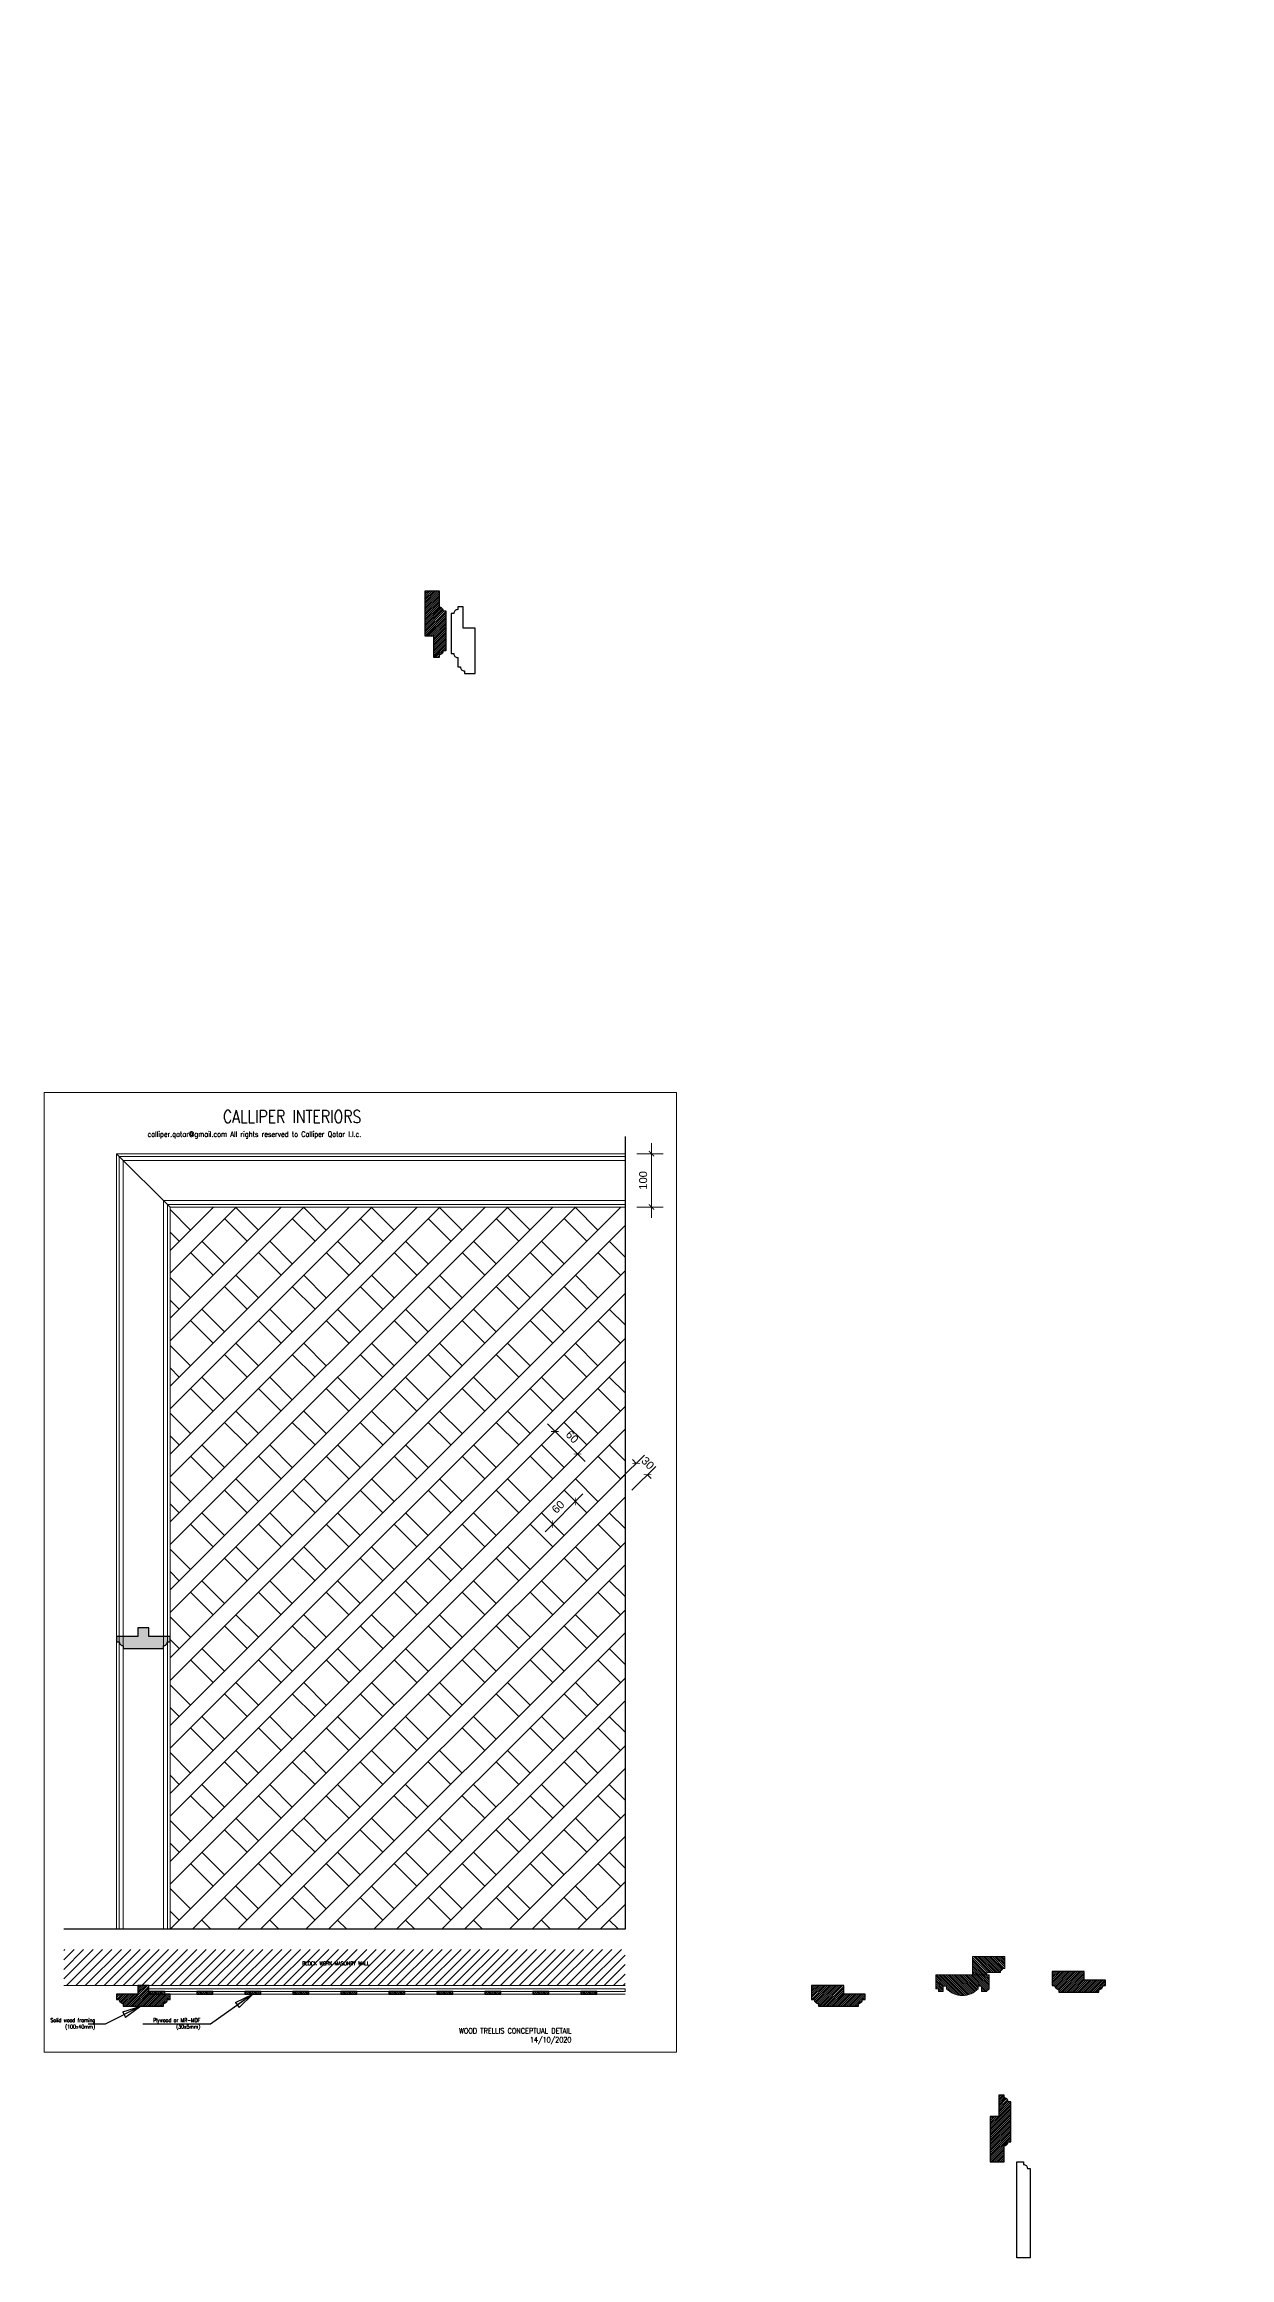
# Model space of a CAD drawing. Header units: millimetres. Extents: x -10942 to 92711, y -16583 to 30009.
# Drawn here: x 466 to 2688, y 18862 to 23012 of the extents above; entities that cross this region are included whole.
import ezdxf

# ---------------------------------------------------------------- set-up
doc = ezdxf.new("R2010")
doc.units = ezdxf.units.MM
doc.header["$LTSCALE"] = 1000
doc.header["$MEASUREMENT"] = 0
for name, pattern in [('CENTER2', [1.125, 0.75, -0.125, 0.125, -0.125]), ('DASHED', [0.75, 0.5, -0.25]), ('HIDDEN', [0.375, 0.25, -0.125])]:
    doc.linetypes.add(name, pattern=pattern)
for name, color, linetype in [('A-Hidden', 8, 'HIDDEN'), ('Layer7', 8, 'Continuous'), ('WOOD 02', 32, 'Continuous')]:
    doc.layers.add(name, color=color, linetype=linetype)
doc.layers.add('Stone-GRG', color=7, linetype='Continuous', lineweight=0, true_color=0xfff2cc)
doc.layers.add('WOOD HATCH', color=32, linetype='Continuous', lineweight=5)
doc.layers.add('Wood treillis', color=111, linetype='Continuous', lineweight=0)
doc.styles.add('f-fp-p3$0$Simplex', font='simplex.shx', dxfattribs={"width": 0.8})
doc.styles.add('ROMAND', font='sanss___.ttf')
doc.styles.add('ST9', font='romans.shx', dxfattribs={"width": 0.8})
doc.dimstyles.new('DIM', dxfattribs={"dimscale": 1000, "dimtxt": 0.015, "dimasz": 0.01, "dimexe": 0.022, "dimexo": 0.022, "dimgap": 0.008, "dimtad": 1, "dimdec": 0, "dimzin": 0, "dimdsep": 46, "dimtxsty": 'ROMAND', "dimblk1": 'ARCHTICK', "dimblk2": 'ARCHTICK', "dimsah": 1, "dimcen": 0.088, "dimdle": 0.02, "dimclrd": 256, "dimclre": 256, "dimclrt": 256, "dimadec": 0, "dimazin": 0, "dimtfac": 1, "dimtdec": 0, "dimtix": 1, "dimtofl": 0, "dimtmove": 1, "dimatfit": 3, "dimldrblk": 'CLOSED', "dimfxl": 1, "dimtolj": 1, "dimtzin": 0, "dimlwd": 0, "dimlwe": 0, "dimarcsym": 0})
doc.dimstyles.new('DIM-20', dxfattribs={"dimscale": 1000, "dimtxt": 0.044, "dimasz": 0.035, "dimexe": 0.022, "dimexo": 0.022, "dimgap": 0.022, "dimtad": 1, "dimdec": 0, "dimzin": 0, "dimdsep": 46, "dimtxsty": 'ST9', "dimblk1": 'ARCHTICK', "dimblk2": 'ARCHTICK', "dimsah": 1, "dimcen": 0.088, "dimdle": 0.04, "dimclrd": 256, "dimclre": 256, "dimclrt": 3, "dimadec": 0, "dimazin": 0, "dimtfac": 1, "dimtdec": 0, "dimtix": 1, "dimtofl": 0, "dimtmove": 1, "dimatfit": 3, "dimldrblk": 'CLOSED', "dimfxl": 1, "dimtolj": 1, "dimtzin": 0, "dimarcsym": 0})

# ---------------------------------------------------------------- blocks, each defined once
blk = doc.blocks.new('_ARCHTICK')
at = {"color": 0, "linetype": 'ByBlock', "const_width": 0.15}
blk.add_lwpolyline([(-0.5, -0.5), (0.5, 0.5)], dxfattribs=at)
blk = doc.blocks.new('_CLOSED')
at = {"color": 0, "linetype": 'ByBlock'}
for p, q in [((-1, 0.17), (0, 0)), ((-1, 0.17), (-1, -0.17)), ((0, 0), (-1, -0.17)), ((0, 0), (-1, 0))]:
    blk.add_line(p, q, dxfattribs=at)
blk = doc.blocks.new('*D285')
at = {"lineweight": 0, "transparency": 16777216}
for p, q in [((1408.9, 20425.4), (1479.6, 20354.6)), ((1424.6, 20412.8), (1407.5, 20395.7)), ((1467, 20370.3), (1449.9, 20353.2))]:
    blk.add_line(p, q, dxfattribs=at)
at = {"layer": 'Defpoints', "color": 0, "transparency": 16777216}
for p in [(1440.2, 20428.3), (1482.6, 20385.9), (1465.5, 20368.8)]:
    blk.add_point(p, dxfattribs=at)
at = {"lineweight": 0, "transparency": 16777216, "xscale": 10, "yscale": 10, "zscale": 10}
for p, rotation in [((1423.1, 20411.2), 134.999999999995), ((1465.5, 20368.8), 314.999999999995)]:
    blk.add_blockref('_ARCHTICK', p, dxfattribs=dict(at, rotation=rotation))
at = {"lineweight": 0, "transparency": 16777216, "insert": (1455.4, 20401.1), "char_height": 15, "attachment_point": 5, "rotation": 315, "style": 'ROMAND'}
blk.add_mtext('\\A1;60', dxfattribs=at)
blk = doc.blocks.new('*D284')
at = {"lineweight": 0, "transparency": 16777216}
blk.add_line((1404.8, 20223.3), (1475.5, 20294), dxfattribs=at)
at = {"layer": 'Defpoints', "color": 0, "transparency": 16777216}
for p in [(1461.4, 20279.8), (1461.4, 20279.8), (1418.9, 20237.4)]:
    blk.add_point(p, dxfattribs=at)
at = {"lineweight": 0, "transparency": 16777216, "xscale": 10, "yscale": 10, "zscale": 10}
for p, rotation in [((1461.4, 20279.8), 44.99999999998526), ((1418.9, 20237.4), 224.9999999999852)]:
    blk.add_blockref('_ARCHTICK', p, dxfattribs=dict(at, rotation=rotation))
at = {"lineweight": 0, "transparency": 16777216, "insert": (1429, 20269.7), "char_height": 15, "attachment_point": 5, "rotation": 45, "style": 'ROMAND'}
blk.add_mtext('\\A1;60', dxfattribs=at)
blk = doc.blocks.new('*D286')
at = {"lineweight": 0, "transparency": 16777216}
for p, q in [((1546.1, 20322.1), (1590.9, 20366.9)), ((1567.3, 20300.9), (1612.1, 20345.7)), ((1575.3, 20351.4), (1568.3, 20358.4)), ((1596.6, 20330.2), (1603.6, 20323.1))]:
    blk.add_line(p, q, dxfattribs=at)
at = {"layer": 'Defpoints', "color": 0, "transparency": 16777216}
for p in [(1530.6, 20306.6), (1596.6, 20330.2), (1551.8, 20285.4)]:
    blk.add_point(p, dxfattribs=at)
at = {"lineweight": 0, "transparency": 16777216, "xscale": 10, "yscale": 10, "zscale": 10}
for p, rotation in [((1575.3, 20351.4), 315), ((1596.6, 20330.2), 135)]:
    blk.add_blockref('_ARCHTICK', p, dxfattribs=dict(at, rotation=rotation))
at = {"lineweight": 0, "transparency": 16777216, "insert": (1597.1, 20351.9), "char_height": 15, "attachment_point": 5, "rotation": 315, "style": 'ROMAND'}
blk.add_mtext('\\A1;30', dxfattribs=at)
blk = doc.blocks.new('*D287')
at = {"lineweight": 0, "transparency": 16777216}
for p, q in [((1576.6, 20931.9), (1626.2, 20931.9)), ((1604.2, 20811.9), (1604.2, 20951.9)), ((1576.6, 20831.9), (1626.2, 20831.9))]:
    blk.add_line(p, q, dxfattribs=at)
at = {"layer": 'Defpoints', "color": 0, "transparency": 16777216}
for p in [(1554.6, 20931.9), (1604.2, 20931.9), (1554.6, 20831.9)]:
    blk.add_point(p, dxfattribs=at)
at = {"lineweight": 0, "transparency": 16777216, "xscale": 10, "yscale": 10, "zscale": 10}
for p, rotation in [((1604.2, 20931.9), 90), ((1604.2, 20831.9), 270)]:
    blk.add_blockref('_ARCHTICK', p, dxfattribs=dict(at, rotation=rotation))
at = {"lineweight": 0, "transparency": 16777216, "insert": (1588.4, 20881.9), "char_height": 15, "attachment_point": 5, "rotation": 90, "style": 'ROMAND'}
blk.add_mtext('\\A1;100', dxfattribs=at)

msp = doc.modelspace()

# ---------------------------------------------------------------- hatches: boundary and pattern name
at = {"layer": 'Stone-GRG', "lineweight": 0}
h = msp.add_hatch(dxfattribs=at)
h.set_pattern_fill('ANSI31', color=253, scale=20)
h.set_pattern_definition([(45, (-90649.0327, -12056.0663), (-1.76776695, 1.76776695), [])])
edge = h.paths.add_edge_path()
edge.add_line((1179.8, 21902.1), (1179.8, 21987.1))
edge.add_line((1179.8, 21987.1), (1205.9, 21987.1))
edge.add_line((1205.9, 21987.1), (1205.9, 21962.1))
edge.add_line((1205.9, 21962.1), (1205.9, 21957.1))
edge.add_arc((1205.9, 21949.6), 7.5, 0, 90, ccw=False)
edge.add_line((1213.4, 21949.6), (1218.4, 21949.6))
edge.add_line((1218.4, 21949.6), (1218.4, 21874.6))
edge.add_line((1218.4, 21874.6), (1213.4, 21874.6))
edge.add_arc((1205.9, 21874.6), 7.5, -90, 0, ccw=False)
edge.add_line((1205.9, 21867.1), (1205.9, 21862.1))
edge.add_line((1205.9, 21862.1), (1195.9, 21862.1))
edge.add_line((1195.9, 21862.1), (1195.9, 21902.1))
edge.add_line((1195.9, 21902.1), (1179.8, 21902.1))
h = msp.add_hatch(color=253, dxfattribs=at)
h.dxf.hatch_style = 1
edge = h.paths.add_edge_path()
edge.add_line((661.8, 20043.1), (641.8, 20043.1))
edge.add_line((641.8, 20043.1), (641.8, 20027))
edge.add_line((641.8, 20027), (601.8, 20027))
edge.add_line((601.8, 20027), (601.8, 20017))
edge.add_line((601.8, 20017), (606.8, 20017))
edge.add_arc((614.3, 20017), 7.5, 180, 270)
edge.add_line((614.3, 20009.5), (614.3, 20004.5))
edge.add_line((614.3, 20004.5), (689.3, 20004.5))
edge.add_line((689.3, 20004.5), (689.3, 20009.5))
edge.add_arc((689.3, 20017), 7.5, 270, 360)
edge.add_line((696.8, 20017), (701.8, 20017))
edge.add_line((701.8, 20017), (701.8, 20027))
edge.add_line((701.8, 20027), (661.8, 20027))
edge.add_line((661.8, 20027), (661.8, 20043.1))
h = msp.add_hatch(dxfattribs=at)
h.set_pattern_fill('ANSI31', color=253, scale=100)
h.set_pattern_definition([(45, (-90463.391, -11919.015), (-8.8388348, 8.8388348), [])])
h.paths.add_polyline_path([(1554.6, 19439.9), (502.8, 19439.9), (502.8, 19372.3), (1554.6, 19372.3)])
h = msp.add_hatch(dxfattribs=at)
h.set_pattern_fill('ANSI31', color=253, scale=20)
h.set_pattern_definition([(45, (-88710.2233, -11892.8051), (-1.76776695, 1.76776695), [])])
edge = h.paths.add_edge_path()
edge.add_line((2415, 19398.6), (2355, 19398.6))
edge.add_line((2355, 19398.6), (2355, 19382.5))
edge.add_line((2355, 19382.5), (2355, 19382.5))
edge.add_line((2355, 19382.5), (2355, 19372.5))
edge.add_line((2355, 19372.5), (2360, 19372.5))
edge.add_arc((2367.5, 19372.5), 7.5, 180, 270)
edge.add_line((2367.5, 19365), (2367.5, 19360))
edge.add_line((2367.5, 19360), (2442.5, 19360))
edge.add_line((2442.5, 19360), (2442.5, 19365))
edge.add_arc((2442.5, 19372.5), 7.5, 270, 360)
edge.add_line((2450, 19372.5), (2455, 19372.5))
edge.add_line((2455, 19372.5), (2455, 19382.5))
edge.add_line((2455, 19382.5), (2415, 19382.5))
edge.add_line((2415, 19382.5), (2415, 19398.6))
h = msp.add_hatch(dxfattribs=at)
h.set_pattern_fill('ANSI31', color=253, scale=20)
h.set_pattern_definition([(45, (-90463.3907, -11919.015), (-1.76776695, 1.76776695), [])])
edge = h.paths.add_edge_path()
edge.add_line((661.8, 19372.3), (641.8, 19372.3))
edge.add_line((641.8, 19372.3), (641.8, 19356.2))
edge.add_line((641.8, 19356.2), (601.8, 19356.2))
edge.add_line((601.8, 19356.2), (601.8, 19346.2))
edge.add_line((601.8, 19346.2), (606.8, 19346.2))
edge.add_arc((614.3, 19346.2), 7.5, 180, 270)
edge.add_line((614.3, 19338.7), (614.3, 19333.7))
edge.add_line((614.3, 19333.7), (689.3, 19333.7))
edge.add_line((689.3, 19333.7), (689.3, 19338.7))
edge.add_arc((689.3, 19346.2), 7.5, 270, 360)
edge.add_line((696.8, 19346.2), (701.8, 19346.2))
edge.add_line((701.8, 19346.2), (701.8, 19356.2))
edge.add_line((701.8, 19356.2), (661.8, 19356.2))
edge.add_line((661.8, 19356.2), (661.8, 19372.3))
h = msp.add_hatch(dxfattribs=at)
h.set_pattern_fill('ANSI31', color=253, scale=20, angle=90)
h.set_pattern_definition([(135, (-90463.3907, -11919.015), (-1.76776695, -1.76776695), [])])
h.paths.add_polyline_path([(661.8, 19356.2), (691.8, 19356.2), (691.8, 19361.2), (661.8, 19361.2)])
h.paths.add_polyline_path([(751.8, 19356.2), (781.8, 19356.2), (781.8, 19361.2), (751.8, 19361.2)])
h.paths.add_polyline_path([(841.8, 19356.2), (871.8, 19356.2), (871.8, 19361.2), (841.8, 19361.2)])
h.paths.add_polyline_path([(931.8, 19356.2), (961.8, 19356.2), (961.8, 19361.2), (931.8, 19361.2)])
h.paths.add_polyline_path([(1021.8, 19356.2), (1051.8, 19356.2), (1051.8, 19361.2), (1021.8, 19361.2)])
h.paths.add_polyline_path([(1471.8, 19356.2), (1501.8, 19356.2), (1501.8, 19361.2), (1471.8, 19361.2)])
h.paths.add_polyline_path([(1381.8, 19356.2), (1411.8, 19356.2), (1411.8, 19361.2), (1381.8, 19361.2)])
h.paths.add_polyline_path([(1291.8, 19356.2), (1321.8, 19356.2), (1321.8, 19361.2), (1291.8, 19361.2)])
h.paths.add_polyline_path([(1201.8, 19356.2), (1231.8, 19356.2), (1231.8, 19361.2), (1201.8, 19361.2)])
h.paths.add_polyline_path([(1111.8, 19356.2), (1141.8, 19356.2), (1141.8, 19361.2), (1111.8, 19361.2)])
h = msp.add_hatch(dxfattribs=at)
h.set_pattern_fill('ANSI31', color=253, scale=20)
h.set_pattern_definition([(45, (-89160.9879, -11919.015), (-1.76776695, 1.76776695), [])])
edge = h.paths.add_edge_path()
edge.add_line((1964.2, 19372.3), (1904.2, 19372.3))
edge.add_line((1904.2, 19372.3), (1904.2, 19356.2))
edge.add_line((1904.2, 19356.2), (1904.2, 19356.2))
edge.add_line((1904.2, 19356.2), (1904.2, 19346.2))
edge.add_line((1904.2, 19346.2), (1909.2, 19346.2))
edge.add_arc((1916.7, 19346.2), 7.5, 180, 270)
edge.add_line((1916.7, 19338.7), (1916.7, 19333.7))
edge.add_line((1916.7, 19333.7), (1991.7, 19333.7))
edge.add_line((1991.7, 19333.7), (1991.7, 19338.7))
edge.add_arc((1991.7, 19346.2), 7.5, 270, 360)
edge.add_line((1999.2, 19346.2), (2004.2, 19346.2))
edge.add_line((2004.2, 19346.2), (2004.2, 19356.2))
edge.add_line((2004.2, 19356.2), (1964.2, 19356.2))
edge.add_line((1964.2, 19356.2), (1964.2, 19372.3))
h = msp.add_hatch(dxfattribs=at)
h.set_pattern_fill('ANSI31', color=253, scale=20)
h.set_pattern_definition([(45, (-89590.1917, -11990.7798), (-1.76776695, 1.76776695), [])])
edge = h.paths.add_edge_path()
edge.add_line((2238.6, 19127.1), (2238.6, 19042.1))
edge.add_line((2238.6, 19042.1), (2264.7, 19042.1))
edge.add_line((2264.7, 19042.1), (2264.7, 19067.1))
edge.add_line((2264.7, 19067.1), (2264.7, 19072.1))
edge.add_arc((2264.7, 19079.6), 7.5, 270, 360)
edge.add_line((2272.2, 19079.6), (2277.2, 19079.6))
edge.add_line((2277.2, 19079.6), (2277.2, 19154.6))
edge.add_line((2277.2, 19154.6), (2272.2, 19154.6))
edge.add_arc((2264.7, 19154.6), 7.5, 360, 450)
edge.add_line((2264.7, 19162.1), (2264.7, 19167.1))
edge.add_line((2264.7, 19167.1), (2254.7, 19167.1))
edge.add_line((2254.7, 19167.1), (2254.7, 19127.1))
edge.add_line((2254.7, 19127.1), (2238.6, 19127.1))
at = {"layer": 'WOOD HATCH', "lineweight": 0}
h = msp.add_hatch(dxfattribs=at)
h.set_pattern_fill('ANSI31', color=256, scale=20)
h.set_pattern_definition([(135, (45567.3986, 11973.8636), (1.76776695, 1.76776695), [])])
edge = h.paths.add_edge_path()
edge.add_line((2232.7, 19396.6), (2257.9, 19396.6))
edge.add_line((2257.9, 19396.6), (2257.9, 19400.6))
edge.add_arc((2258.3, 19404.2), 3.63, 263.9072, 365.9049)
edge.add_line((2261.9, 19404.6), (2265.9, 19404.6))
edge.add_line((2265.9, 19404.6), (2265.9, 19426.6))
edge.add_line((2265.9, 19426.6), (2205.9, 19426.6))
edge.add_line((2205.9, 19426.6), (2205.9, 19392.5))
edge.add_line((2205.9, 19392.5), (2232.7, 19392.5))
edge.add_line((2232.7, 19392.5), (2232.7, 19396.6))
h = msp.add_hatch(dxfattribs=at)
h.set_pattern_fill('ANSI31', color=256, scale=20)
h.set_pattern_definition([(315, (-18045.9185, 9559.7635), (-1.76776695, -1.76776695), [])])
edge = h.paths.add_edge_path()
edge.add_line((2136.7, 19366.4), (2141.7, 19366.4))
edge.add_line((2141.7, 19366.4), (2141.7, 19361.4))
edge.add_line((2141.7, 19361.4), (2150.7, 19361.4))
edge.add_line((2150.7, 19361.4), (2150.7, 19371.4))
edge.add_line((2150.7, 19371.4), (2157, 19371.4))
edge.add_line((2157, 19371.4), (2157, 19366.4))
edge.add_arc((2186.8, 19395), 41.3, 223.786, 269.7858)
edge.add_arc((2186.5, 19395), 41.3, 270.2142, 316.214)
edge.add_line((2216.4, 19366.4), (2216.4, 19371.4))
edge.add_line((2216.4, 19371.4), (2222.7, 19371.4))
edge.add_line((2222.7, 19371.4), (2222.7, 19361.4))
edge.add_line((2222.7, 19361.4), (2232.7, 19361.4))
edge.add_arc((2237.9, 19360.2), 5.31, 102.7969, 167.2241, ccw=False)
edge.add_line((2236.7, 19365.4), (2236.7, 19392.5))
edge.add_line((2236.7, 19392.5), (2136.7, 19392.5))
edge.add_line((2136.7, 19392.5), (2136.7, 19366.4))

# ---------------------------------------------------------------- linework, layer by layer
at = {"layer": 'A-Hidden', "linetype": 'DASHED', "lineweight": 0, "ltscale": 10}
for p, q in [((15334.4, 23012.1, 0), (2054.3, 23012.1, 0)), ((15334.4, 22162.6, 0), (2054.3, 22162.6, 0)), ((15334.4, 18862.1, 0), (2054.3, 18862.1, 0))]:
    msp.add_line(p, q, dxfattribs=at)
at = {"layer": 'Layer7', "linetype": 'CENTER2', "ltscale": 500}
msp.add_lwpolyline([(1554.6, 20964.1), (1554.6, 19477.8), (502.8, 19477.8)], dxfattribs=at)
at = {"layer": 'Stone-GRG', "color": 253, "lineweight": 0}
msp.add_line((701.8, 20831.9), (601.8, 20931.9), dxfattribs=at)
at = {"layer": 'Stone-GRG', "color": 0, "lineweight": 0}
for p, q in [((701.8, 19987), (1546.7, 20831.9)), ((701.8, 20496.1), (1037.6, 20831.9)), ((701.8, 20453.6), (1080, 20831.9)), ((701.8, 20368.8), (1164.9, 20831.9)), ((701.8, 20326.4), (1207.3, 20831.9)), ((701.8, 20241.5), (1292.2, 20831.9)), ((701.8, 20199.1), (1334.6, 20831.9)), ((701.8, 20114.2), (1419.4, 20831.9)), ((701.8, 20071.8), (1461.9, 20831.9)), ((701.8, 20750.6), (783, 20831.9)), ((701.8, 20708.2), (825.5, 20831.9)), ((701.8, 20623.4), (910.3, 20831.9)), ((701.8, 20580.9), (952.7, 20831.9)), ((740.1, 20788.9), (701.8, 20827.2)), ((701.8, 19944.5), (1554.6, 20797.3)), ((782.6, 20831.4), (782.1, 20831.9)), ((846.2, 20767.7), (803.8, 20810.2)), ((867.4, 20788.9), (824.5, 20831.9)), ((909.8, 20831.4), (909.3, 20831.9)), ((973.5, 20767.7), (931, 20810.2)), ((994.7, 20788.9), (951.8, 20831.9)), ((1037.1, 20831.4), (1036.6, 20831.9)), ((1100.7, 20767.7), (1058.3, 20810.2)), ((1122, 20788.9), (1079, 20831.9)), ((1164.4, 20831.4), (1163.9, 20831.9)), ((1228, 20767.7), (1185.6, 20810.2)), ((1249.2, 20788.9), (1206.3, 20831.9)), ((1291.7, 20831.4), (1291.2, 20831.9)), ((1355.3, 20767.7), (1312.9, 20810.2)), ((1376.5, 20788.9), (1333.6, 20831.9)), ((1418.9, 20831.4), (1418.5, 20831.9)), ((1482.6, 20767.7), (1440.2, 20810.2)), ((1503.8, 20788.9), (1460.9, 20831.9)), ((718.9, 20767.7), (701.8, 20784.8)), ((803.8, 20725.3), (761.3, 20767.7)), ((931, 20725.3), (888.6, 20767.7)), ((1058.3, 20725.3), (1015.9, 20767.7)), ((1185.6, 20725.3), (1143.2, 20767.7)), ((1312.9, 20725.3), (1270.5, 20767.7)), ((1440.2, 20725.3), (1397.7, 20767.7)), ((1554.6, 20738.1), (1525, 20767.7)), ((701.8, 19859.7), (1554.6, 20712.5)), ((782.6, 20704.1), (740.1, 20746.5)), ((909.8, 20704.1), (867.4, 20746.5)), ((1037.1, 20704.1), (994.7, 20746.5)), ((1164.4, 20704.1), (1122, 20746.5)), ((1291.7, 20704.1), (1249.2, 20746.5)), ((1418.9, 20704.1), (1376.5, 20746.5)), ((1546.2, 20704.1), (1503.8, 20746.5)), ((740.1, 20661.7), (701.8, 20700)), ((701.8, 19817.3), (1554.6, 20670)), ((846.2, 20640.4), (803.8, 20682.9)), ((867.4, 20661.7), (825, 20704.1)), ((973.5, 20640.4), (931, 20682.9)), ((994.7, 20661.7), (952.3, 20704.1)), ((1100.7, 20640.4), (1058.3, 20682.9)), ((1122, 20661.7), (1079.5, 20704.1)), ((1228, 20640.4), (1185.6, 20682.9)), ((1249.2, 20661.7), (1206.8, 20704.1)), ((1355.3, 20640.4), (1312.9, 20682.9)), ((1376.5, 20661.7), (1334.1, 20704.1)), ((1482.6, 20640.4), (1440.2, 20682.9)), ((1503.8, 20661.7), (1461.4, 20704.1)), ((718.9, 20640.4), (701.8, 20657.5)), ((803.8, 20598), (761.3, 20640.4)), ((931, 20598), (888.6, 20640.4)), ((1058.3, 20598), (1015.9, 20640.4)), ((1185.6, 20598), (1143.2, 20640.4)), ((1312.9, 20598), (1270.5, 20640.4)), ((1440.2, 20598), (1397.7, 20640.4)), ((1554.6, 20610.9), (1525, 20640.4)), ((701.8, 19732.4), (1554.6, 20585.2)), ((782.6, 20576.8), (740.1, 20619.2)), ((909.8, 20576.8), (867.4, 20619.2)), ((1037.1, 20576.8), (994.7, 20619.2)), ((1164.4, 20576.8), (1122, 20619.2)), ((1291.7, 20576.8), (1249.2, 20619.2)), ((1418.9, 20576.8), (1376.5, 20619.2)), ((1546.2, 20576.8), (1503.8, 20619.2)), ((740.1, 20534.4), (701.8, 20572.7)), ((701.8, 19690), (1554.6, 20542.8)), ((846.2, 20513.2), (803.8, 20555.6)), ((867.4, 20534.4), (825, 20576.8)), ((973.5, 20513.2), (931, 20555.6)), ((994.7, 20534.4), (952.3, 20576.8)), ((1100.7, 20513.2), (1058.3, 20555.6)), ((1122, 20534.4), (1079.5, 20576.8)), ((1228, 20513.2), (1185.6, 20555.6)), ((1249.2, 20534.4), (1206.8, 20576.8)), ((1355.3, 20513.2), (1312.9, 20555.6)), ((1376.5, 20534.4), (1334.1, 20576.8)), ((1482.6, 20513.2), (1440.2, 20555.6)), ((1503.8, 20534.4), (1461.4, 20576.8)), ((718.9, 20513.2), (701.8, 20530.3)), ((803.8, 20470.7), (761.3, 20513.2)), ((931, 20470.7), (888.6, 20513.2)), ((1058.3, 20470.7), (1015.9, 20513.2)), ((1185.6, 20470.7), (1143.2, 20513.2)), ((1312.9, 20470.7), (1270.5, 20513.2)), ((1440.2, 20470.7), (1397.7, 20513.2)), ((1554.6, 20483.6), (1525, 20513.2)), ((782.6, 20449.5), (740.1, 20492)), ((909.8, 20449.5), (867.4, 20492)), ((1037.1, 20449.5), (994.7, 20492)), ((1164.4, 20449.5), (1122, 20492)), ((1291.7, 20449.5), (1249.2, 20492)), ((1418.9, 20449.5), (1376.5, 20492)), ((1546.2, 20449.5), (1503.8, 20492)), ((701.8, 19605.1), (1554.6, 20457.9)), ((740.1, 20407.1), (701.8, 20445.4)), ((846.2, 20385.9), (803.8, 20428.3)), ((867.4, 20407.1), (825, 20449.5)), ((973.5, 20385.9), (931, 20428.3)), ((994.7, 20407.1), (952.3, 20449.5)), ((1100.7, 20385.9), (1058.3, 20428.3)), ((1122, 20407.1), (1079.5, 20449.5)), ((1228, 20385.9), (1185.6, 20428.3)), ((1249.2, 20407.1), (1206.8, 20449.5)), ((1355.3, 20385.9), (1312.9, 20428.3)), ((1376.5, 20407.1), (1334.1, 20449.5)), ((1482.6, 20385.9), (1440.2, 20428.3)), ((1503.8, 20407.1), (1461.4, 20449.5)), ((701.8, 19562.7), (1554.6, 20415.5)), ((718.9, 20385.9), (701.8, 20403)), ((803.8, 20343.5), (761.3, 20385.9)), ((931, 20343.5), (888.6, 20385.9)), ((1058.3, 20343.5), (1015.9, 20385.9)), ((1185.6, 20343.5), (1143.2, 20385.9)), ((1312.9, 20343.5), (1270.5, 20385.9)), ((1440.2, 20343.5), (1397.7, 20385.9)), ((1554.6, 20356.3), (1525, 20385.9)), ((782.6, 20322.2), (740.1, 20364.7)), ((909.8, 20322.2), (867.4, 20364.7)), ((1037.1, 20322.2), (994.7, 20364.7)), ((1164.4, 20322.2), (1122, 20364.7)), ((1291.7, 20322.2), (1249.2, 20364.7)), ((1418.9, 20322.2), (1376.5, 20364.7)), ((1546.2, 20322.2), (1503.8, 20364.7)), ((701.8, 19477.8), (1554.6, 20330.6)), ((740.1, 20279.8), (701.8, 20318.1)), ((846.2, 20258.6), (803.8, 20301)), ((867.4, 20279.8), (825, 20322.2)), ((973.5, 20258.6), (931, 20301)), ((994.7, 20279.8), (952.3, 20322.2)), ((1100.7, 20258.6), (1058.3, 20301)), ((1122, 20279.8), (1079.5, 20322.2)), ((1228, 20258.6), (1185.6, 20301)), ((1249.2, 20279.8), (1206.8, 20322.2)), ((1355.3, 20258.6), (1312.9, 20301)), ((1376.5, 20279.8), (1334.1, 20322.2)), ((1482.6, 20258.6), (1440.2, 20301)), ((1503.8, 20279.8), (1461.4, 20322.2)), ((718.9, 20258.6), (701.8, 20275.7)), ((744.2, 19477.8), (1554.6, 20288.2)), ((803.8, 20216.2), (761.3, 20258.6)), ((931, 20216.2), (888.6, 20258.6)), ((1058.3, 20216.2), (1015.9, 20258.6)), ((1185.6, 20216.2), (1143.2, 20258.6)), ((1312.9, 20216.2), (1270.5, 20258.6)), ((1440.2, 20216.2), (1397.7, 20258.6)), ((1554.6, 20229), (1525, 20258.6)), ((782.6, 20195), (740.1, 20237.4)), ((909.8, 20195), (867.4, 20237.4)), ((1037.1, 20195), (994.7, 20237.4)), ((1164.4, 20195), (1122, 20237.4)), ((1291.7, 20195), (1249.2, 20237.4)), ((1418.9, 20195), (1376.5, 20237.4)), ((1546.2, 20195), (1503.8, 20237.4)), ((740.1, 20152.5), (701.8, 20190.8)), ((846.2, 20131.3), (803.8, 20173.8)), ((867.4, 20152.5), (825, 20195)), ((829.1, 19477.8), (1554.6, 20203.3)), ((973.5, 20131.3), (931, 20173.8)), ((994.7, 20152.5), (952.3, 20195)), ((1100.7, 20131.3), (1058.3, 20173.8)), ((1122, 20152.5), (1079.5, 20195)), ((1228, 20131.3), (1185.6, 20173.8)), ((1249.2, 20152.5), (1206.8, 20195)), ((1355.3, 20131.3), (1312.9, 20173.8)), ((1376.5, 20152.5), (1334.1, 20195)), ((1482.6, 20131.3), (1440.2, 20173.8)), ((1503.8, 20152.5), (1461.4, 20195)), ((718.9, 20131.3), (701.8, 20148.4)), ((803.8, 20088.9), (761.3, 20131.3)), ((871.5, 19477.8), (1554.6, 20160.9)), ((931, 20088.9), (888.6, 20131.3)), ((1058.3, 20088.9), (1015.9, 20131.3)), ((1185.6, 20088.9), (1143.2, 20131.3)), ((1312.9, 20088.9), (1270.5, 20131.3)), ((1440.2, 20088.9), (1397.7, 20131.3)), ((1554.6, 20101.7), (1525, 20131.3)), ((782.6, 20067.7), (740.1, 20110.1)), ((909.8, 20067.7), (867.4, 20110.1)), ((1037.1, 20067.7), (994.7, 20110.1)), ((1164.4, 20067.7), (1122, 20110.1)), ((1291.7, 20067.7), (1249.2, 20110.1)), ((1418.9, 20067.7), (1376.5, 20110.1)), ((1546.2, 20067.7), (1503.8, 20110.1)), ((740.1, 20025.3), (701.8, 20063.6)), ((846.2, 20004.1), (803.8, 20046.5)), ((867.4, 20025.3), (825, 20067.7)), ((973.5, 20004.1), (931, 20046.5)), ((994.7, 20025.3), (952.3, 20067.7)), ((956.4, 19477.8), (1554.6, 20076.1)), ((1100.7, 20004.1), (1058.3, 20046.5)), ((1122, 20025.3), (1079.5, 20067.7)), ((1228, 20004.1), (1185.6, 20046.5)), ((1249.2, 20025.3), (1206.8, 20067.7)), ((1355.3, 20004.1), (1312.9, 20046.5)), ((1376.5, 20025.3), (1334.1, 20067.7)), ((1482.6, 20004.1), (1440.2, 20046.5)), ((1503.8, 20025.3), (1461.4, 20067.7)), ((718.9, 20004.1), (701.8, 20021.1)), ((803.8, 19961.6), (761.3, 20004.1)), ((931, 19961.6), (888.6, 20004.1)), ((998.8, 19477.8), (1554.6, 20033.6)), ((1058.3, 19961.6), (1015.9, 20004.1)), ((1185.6, 19961.6), (1143.2, 20004.1)), ((1312.9, 19961.6), (1270.5, 20004.1)), ((1440.2, 19961.6), (1397.7, 20004.1)), ((1554.6, 19974.5), (1525, 20004.1)), ((782.6, 19940.4), (740.1, 19982.8)), ((909.8, 19940.4), (867.4, 19982.8)), ((1037.1, 19940.4), (994.7, 19982.8)), ((1164.4, 19940.4), (1122, 19982.8)), ((1291.7, 19940.4), (1249.2, 19982.8)), ((1418.9, 19940.4), (1376.5, 19982.8)), ((1546.2, 19940.4), (1503.8, 19982.8)), ((740.1, 19898), (701.8, 19936.3)), ((867.4, 19898), (825, 19940.4)), ((994.7, 19898), (952.3, 19940.4)), ((1122, 19898), (1079.5, 19940.4)), ((1083.7, 19477.8), (1554.6, 19948.8)), ((1249.2, 19898), (1206.8, 19940.4)), ((1376.5, 19898), (1334.1, 19940.4)), ((1503.8, 19898), (1461.4, 19940.4)), ((718.9, 19876.8), (701.8, 19893.9)), ((846.2, 19876.8), (803.8, 19919.2)), ((973.5, 19876.8), (931, 19919.2)), ((1100.7, 19876.8), (1058.3, 19919.2)), ((1126.1, 19477.8), (1554.6, 19906.4)), ((1228, 19876.8), (1185.6, 19919.2)), ((1355.3, 19876.8), (1312.9, 19919.2)), ((1482.6, 19876.8), (1440.2, 19919.2)), ((782.6, 19813.1), (740.1, 19855.6)), ((803.8, 19834.3), (761.3, 19876.8)), ((909.8, 19813.1), (867.4, 19855.6)), ((931, 19834.3), (888.6, 19876.8)), ((1037.1, 19813.1), (994.7, 19855.6)), ((1058.3, 19834.3), (1015.9, 19876.8)), ((1164.4, 19813.1), (1122, 19855.6)), ((1185.6, 19834.3), (1143.2, 19876.8)), ((1291.7, 19813.1), (1249.2, 19855.6)), ((1312.9, 19834.3), (1270.5, 19876.8)), ((1418.9, 19813.1), (1376.5, 19855.6)), ((1440.2, 19834.3), (1397.7, 19876.8)), ((1546.2, 19813.1), (1503.8, 19855.6)), ((1554.6, 19847.2), (1525, 19876.8)), ((740.1, 19770.7), (701.8, 19809)), ((867.4, 19770.7), (825, 19813.1)), ((994.7, 19770.7), (952.3, 19813.1)), ((1122, 19770.7), (1079.5, 19813.1)), ((1249.2, 19770.7), (1206.8, 19813.1)), ((1210.9, 19477.8), (1554.6, 19821.5)), ((1376.5, 19770.7), (1334.1, 19813.1)), ((1503.8, 19770.7), (1461.4, 19813.1)), ((718.9, 19749.5), (701.8, 19766.6)), ((846.2, 19749.5), (803.8, 19791.9)), ((973.5, 19749.5), (931, 19791.9)), ((1100.7, 19749.5), (1058.3, 19791.9)), ((1228, 19749.5), (1185.6, 19791.9)), ((1253.4, 19477.8), (1554.6, 19779.1)), ((1355.3, 19749.5), (1312.9, 19791.9)), ((1482.6, 19749.5), (1440.2, 19791.9)), ((782.6, 19685.9), (740.1, 19728.3)), ((803.8, 19707.1), (761.3, 19749.5)), ((909.8, 19685.9), (867.4, 19728.3)), ((931, 19707.1), (888.6, 19749.5)), ((1037.1, 19685.9), (994.7, 19728.3)), ((1058.3, 19707.1), (1015.9, 19749.5)), ((1164.4, 19685.9), (1122, 19728.3)), ((1185.6, 19707.1), (1143.2, 19749.5)), ((1291.7, 19685.9), (1249.2, 19728.3)), ((1312.9, 19707.1), (1270.5, 19749.5)), ((1418.9, 19685.9), (1376.5, 19728.3)), ((1440.2, 19707.1), (1397.7, 19749.5)), ((1546.2, 19685.9), (1503.8, 19728.3)), ((1554.6, 19719.9), (1525, 19749.5)), ((740.1, 19643.4), (701.8, 19681.7)), ((867.4, 19643.4), (825, 19685.9)), ((994.7, 19643.4), (952.3, 19685.9)), ((1122, 19643.4), (1079.5, 19685.9)), ((1249.2, 19643.4), (1206.8, 19685.9)), ((1376.5, 19643.4), (1334.1, 19685.9)), ((1338.2, 19477.8), (1554.6, 19694.2)), ((1503.8, 19643.4), (1461.4, 19685.9)), ((718.9, 19622.2), (701.8, 19639.3)), ((846.2, 19622.2), (803.8, 19664.6)), ((973.5, 19622.2), (931, 19664.6)), ((1100.7, 19622.2), (1058.3, 19664.6)), ((1228, 19622.2), (1185.6, 19664.6)), ((1355.3, 19622.2), (1312.9, 19664.6)), ((1380.6, 19477.8), (1554.6, 19651.8)), ((1482.6, 19622.2), (1440.2, 19664.6)), ((782.6, 19558.6), (740.1, 19601)), ((803.8, 19579.8), (761.3, 19622.2)), ((909.8, 19558.6), (867.4, 19601)), ((931, 19579.8), (888.6, 19622.2)), ((1037.1, 19558.6), (994.7, 19601)), ((1058.3, 19579.8), (1015.9, 19622.2)), ((1164.4, 19558.6), (1122, 19601)), ((1185.6, 19579.8), (1143.2, 19622.2)), ((1291.7, 19558.6), (1249.2, 19601)), ((1312.9, 19579.8), (1270.5, 19622.2)), ((1418.9, 19558.6), (1376.5, 19601)), ((1440.2, 19579.8), (1397.7, 19622.2)), ((1546.2, 19558.6), (1503.8, 19601)), ((1554.6, 19592.6), (1525, 19622.2)), ((740.1, 19516.1), (701.8, 19554.5)), ((867.4, 19516.1), (825, 19558.6)), ((994.7, 19516.1), (952.3, 19558.6)), ((1122, 19516.1), (1079.5, 19558.6)), ((1249.2, 19516.1), (1206.8, 19558.6)), ((1376.5, 19516.1), (1334.1, 19558.6)), ((1503.8, 19516.1), (1461.4, 19558.6)), ((1465.5, 19477.8), (1554.6, 19567)), ((718.9, 19494.9), (701.8, 19512)), ((846.2, 19494.9), (803.8, 19537.4)), ((973.5, 19494.9), (931, 19537.4)), ((1100.7, 19494.9), (1058.3, 19537.4)), ((1228, 19494.9), (1185.6, 19537.4)), ((1355.3, 19494.9), (1312.9, 19537.4)), ((1482.6, 19494.9), (1440.2, 19537.4)), ((1507.9, 19477.8), (1554.6, 19524.5)), ((778.4, 19477.8), (761.3, 19494.9)), ((905.7, 19477.8), (888.6, 19494.9)), ((1033, 19477.8), (1015.9, 19494.9)), ((1160.3, 19477.8), (1143.2, 19494.9)), ((1287.5, 19477.8), (1270.5, 19494.9)), ((1414.8, 19477.8), (1397.7, 19494.9)), ((1542.1, 19477.8), (1525, 19494.9)), ((502.8, 19372.3), (1554.6, 19372.3))]:
    msp.add_line(p, q, dxfattribs=at)
at = {"layer": 'Stone-GRG', "color": 8, "lineweight": 0}
msp.add_line((691.8, 19356.2), (1554.6, 19356.2), dxfattribs=at)
at = {"layer": 'Stone-GRG', "color": 0, "lineweight": 0}
for points in [[(466.2, 21046.9), (1650.7, 21046.9), (1650.7, 19247.4), (466.2, 19247.4)], [(661.8, 19361.2), (1554.6, 19361.2), (1554.6, 19366.2), (661.8, 19366.2)]]:
    msp.add_lwpolyline(points, close=True, dxfattribs=at)
at = {"layer": 'WOOD 02', "lineweight": 0, "elevation": 0}
msp.add_lwpolyline([(2136.7, 19366.4), (2141.7, 19366.4), (2141.7, 19361.4), (2150.7, 19361.4), (2150.7, 19371.4), (2157, 19371.4), (2157, 19366.4, 0.203451), (2186.7, 19353.6, 0.203451), (2216.4, 19366.4), (2216.4, 19371.4), (2222.7, 19371.4), (2222.7, 19361.4), (2232.7, 19361.4, -0.288763), (2236.7, 19365.4), (2236.7, 19392.5), (2186.7, 19392.5), (2136.7, 19392.5), (2136.7, 19366.4)], format="xyb", close=True, dxfattribs=at)
at = {"layer": 'WOOD HATCH', "lineweight": 0, "elevation": 0}
msp.add_lwpolyline([(2232.7, 19396.6), (2257.9, 19396.6), (2257.9, 19400.6, 0.476963), (2261.9, 19404.6), (2261.9, 19404.6), (2265.9, 19404.6), (2265.9, 19426.6), (2205.9, 19426.6), (2205.9, 19426.6), (2205.9, 19392.5), (2232.7, 19392.5), (2232.7, 19396.6)], format="xyb", dxfattribs=at)
at = {"layer": 'Wood treillis', "color": 0, "lineweight": -2, "elevation": 0}
for points in [[(1179.8, 21902.1), (1179.8, 21987.1), (1205.9, 21987.1), (1205.9, 21962.1), (1205.9, 21962.1), (1205.9, 21957.1, -0.414214), (1213.4, 21949.6), (1218.4, 21949.6), (1218.4, 21874.6), (1213.4, 21874.6, -0.414214), (1205.9, 21867.1), (1205.9, 21862.1), (1195.9, 21862.1), (1195.9, 21902.1), (1179.8, 21902.1)], [(1273.4, 21917.1), (1250.9, 21917.1), (1250.9, 21957.1), (1240.9, 21957.1), (1240.9, 21952.1, 0.414214), (1233.4, 21944.6), (1228.4, 21944.6), (1228.4, 21869.6), (1233.4, 21869.6, 0.414214), (1240.9, 21862.1), (1240.9, 21857.1), (1240.9, 21857.1), (1240.9, 21844.6), (1245.9, 21844.6, 0.414214), (1253.4, 21837.1), (1253.4, 21832.1), (1273.4, 21832.1), (1273.4, 21917.1)], [(2415, 19398.6), (2355, 19398.6), (2355, 19382.5), (2355, 19382.5), (2355, 19372.5), (2360, 19372.5, 0.414214), (2367.5, 19365), (2367.5, 19360), (2442.5, 19360), (2442.5, 19365, 0.414214), (2450, 19372.5), (2455, 19372.5), (2455, 19382.5), (2415, 19382.5), (2415, 19398.6)], [(2238.6, 19127.1), (2238.6, 19042.1), (2264.7, 19042.1), (2264.7, 19067.1), (2264.7, 19067.1), (2264.7, 19072.1, 0.414214), (2272.2, 19079.6), (2277.2, 19079.6), (2277.2, 19154.6), (2272.2, 19154.6, 0.414214), (2264.7, 19162.1), (2264.7, 19167.1), (2254.7, 19167.1), (2254.7, 19127.1), (2238.6, 19127.1)]]:
    msp.add_lwpolyline(points, format="xyb", dxfattribs=at)
at = {"layer": 'Wood treillis', "color": 0, "lineweight": 0}
for points in [[(1554.6, 20931.9), (601.8, 20931.9), (601.8, 19477.8)], [(1554.6, 20926.9), (606.8, 20926.9), (606.8, 19477.8)], [(1554.6, 20919.4), (614.3, 20919.4), (614.3, 19477.8)], [(1554.6, 20844.4), (689.3, 20844.4), (689.3, 19477.8)], [(1554.6, 20836.9), (696.8, 20836.9), (696.8, 19477.8)], [(1554.6, 20831.9), (701.8, 20831.9), (701.8, 19477.8)]]:
    msp.add_lwpolyline(points, dxfattribs=at)
at = {"layer": 'Wood treillis', "color": 0, "lineweight": -2}
for points in [[(661.8, 20043.1), (641.8, 20043.1), (641.8, 20027), (601.8, 20027), (601.8, 20017), (606.8, 20017, 0.414214), (614.3, 20009.5), (614.3, 20004.5), (689.3, 20004.5), (689.3, 20009.5, 0.414214), (696.8, 20017), (701.8, 20017), (701.8, 20027), (661.8, 20027), (661.8, 20043.1)], [(661.8, 19372.3), (641.8, 19372.3), (641.8, 19356.2), (601.8, 19356.2), (601.8, 19346.2), (606.8, 19346.2, 0.414214), (614.3, 19338.7), (614.3, 19333.7), (689.3, 19333.7), (689.3, 19338.7, 0.414214), (696.8, 19346.2), (701.8, 19346.2), (701.8, 19356.2), (661.8, 19356.2), (661.8, 19372.3)], [(1964.2, 19372.3), (1904.2, 19372.3), (1904.2, 19356.2), (1904.2, 19356.2), (1904.2, 19346.2), (1909.2, 19346.2, 0.414214), (1916.7, 19338.7), (1916.7, 19333.7), (1991.7, 19333.7), (1991.7, 19338.7, 0.414214), (1999.2, 19346.2), (2004.2, 19346.2), (2004.2, 19356.2), (1964.2, 19356.2), (1964.2, 19372.3)]]:
    msp.add_lwpolyline(points, format="xyb", dxfattribs=at)
for points in [[(661.8, 19356.2), (691.8, 19356.2), (691.8, 19361.2), (661.8, 19361.2)], [(751.8, 19356.2), (781.8, 19356.2), (781.8, 19361.2), (751.8, 19361.2)], [(841.8, 19356.2), (871.8, 19356.2), (871.8, 19361.2), (841.8, 19361.2)], [(931.8, 19356.2), (961.8, 19356.2), (961.8, 19361.2), (931.8, 19361.2)], [(1021.8, 19356.2), (1051.8, 19356.2), (1051.8, 19361.2), (1021.8, 19361.2)], [(1111.8, 19356.2), (1141.8, 19356.2), (1141.8, 19361.2), (1111.8, 19361.2)], [(1201.8, 19356.2), (1231.8, 19356.2), (1231.8, 19361.2), (1201.8, 19361.2)], [(1291.8, 19356.2), (1321.8, 19356.2), (1321.8, 19361.2), (1291.8, 19361.2)], [(1381.8, 19356.2), (1411.8, 19356.2), (1411.8, 19361.2), (1381.8, 19361.2)], [(1471.8, 19356.2), (1501.8, 19356.2), (1501.8, 19361.2), (1471.8, 19361.2)]]:
    msp.add_lwpolyline(points, close=True, dxfattribs=at)
at = {"layer": 'Wood treillis', "color": 0, "lineweight": -2, "elevation": 0}
msp.add_lwpolyline([(2288.4, 18862.1), (2288.4, 19042.1), (2293.4, 19042.1), (2293.4, 19042.1), (2300.9, 19042.1), (2300.9, 19037.1, -0.414214), (2308.4, 19029.6), (2313.4, 19029.6), (2313.4, 18862.1)], format="xyb", close=True, dxfattribs=at)

# ---------------------------------------------------------------- texts
at = {"color": 0, "lineweight": 0, "attachment_point": 6}
for s, insert, char_height, style in [('CALLIPER INTERIORS\\P{\\H0.41667x;calliper.qatar@gmail.com All rights reserved to Calliper Qatar l.l.c.}', (1060.2, 20986.9), 24, 'f-fp-p3$0$Simplex'), ('BLOCK WORK MASONRY WALL', (1075.3, 19413.9), 7.2, 'ST9'), ('Solid wood framing\\P(100x40mm)', (561.4, 19300.1), 7.2, 'ST9'), ('Plywood or MR-MDF \\P(30x5mm)', (758.5, 19300.1), 7.2, 'ST9'), ('{\\H0.41667x;WOOD TRELLIS CONCEPTUAL DETAIL\\P14/10/2020}', (1454, 19277.5), 24, 'f-fp-p3$0$Simplex')]:
    msp.add_mtext(s, dxfattribs=dict(at, insert=insert, char_height=char_height, style=style))

# ---------------------------------------------------------------- dimensions: what is measured, and where the dimension line sits
at = {"color": 0, "lineweight": 0}
for p1, p2, distance, picture, middle in [((1554.6, 20831.9), (1554.6, 20931.9), -49.6, '*D287', (1588.4, 20881.9)), ((1440.2, 20428.3), (1482.6, 20385.9), -24.2, '*D285', (1455.4, 20401.1)), ((1530.6, 20306.6), (1551.8, 20285.4), 63.3, '*D286', (1597.1, 20351.9)), ((1418.9, 20237.4), (1461.4, 20279.8), 0, '*D284', (1429, 20269.7))]:
    dim = msp.add_aligned_dim(p1=p1, p2=p2, distance=distance, dimstyle='DIM', dxfattribs=at)
    dim.commit()
    dim.dimension.update_dxf_attribs({"geometry": picture, "text_midpoint": middle})

# ---------------------------------------------------------------- leaders
at = {"color": 0, "lineweight": 0, "annotation_type": 0, "has_hookline": 1, "hookline_direction": 1, "text_width": 89.7}
msp.add_leader([(856.8, 19356.2), (777.4, 19300.1), (762.8, 19300.1)], dimstyle='DIM-20', dxfattribs=at)
at = {"color": 0, "lineweight": 0, "annotation_type": 0, "has_hookline": 1, "hookline_direction": 1}
msp.add_leader([(647.2, 19333.7), (580.3, 19300.1), (571.3, 19300.1)], dimstyle='DIM-20', dxfattribs=at)

doc.saveas('drawing.dxf')
